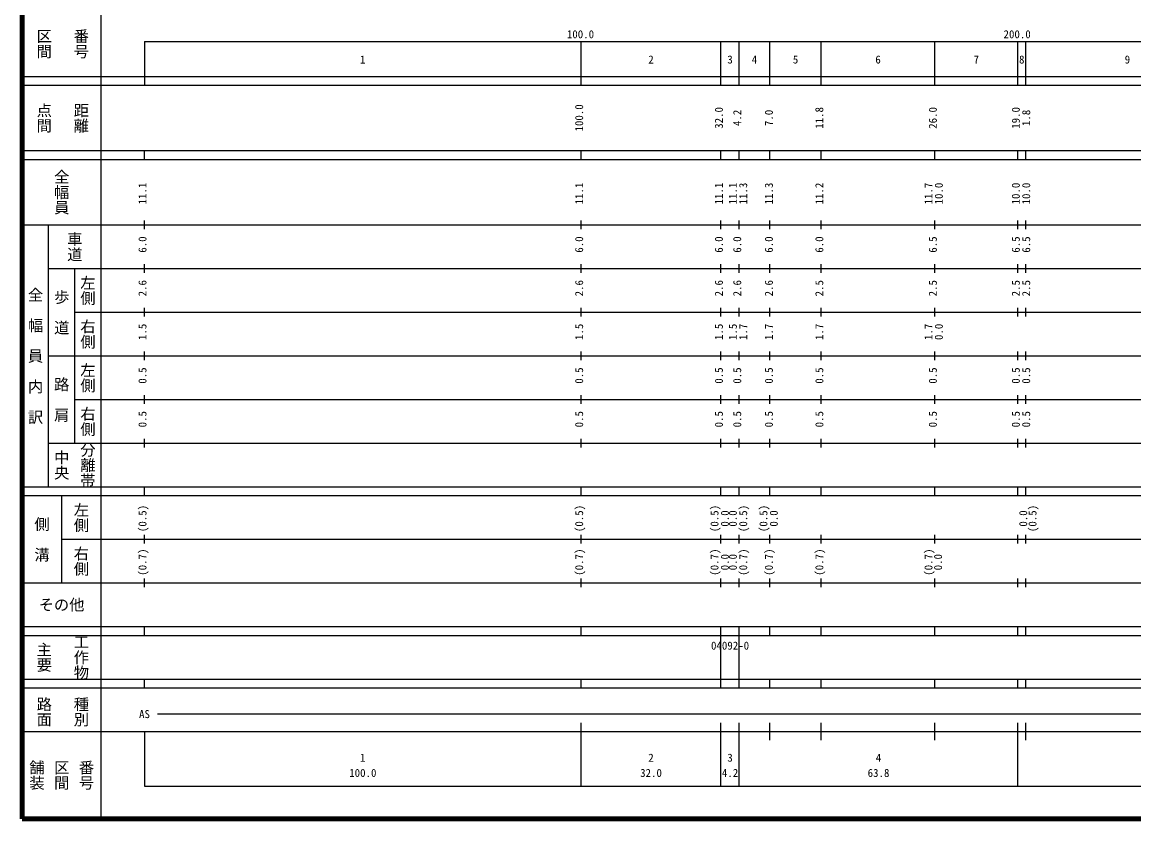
# Model space of a CAD drawing. Units: millimetres on the paper, enlarged 1000 times. Extents: x 40000 to 680000, y 20000 to 380000.
# Drawn here: x 40000 to 294554, y 20000 to 202409 of the extents above; entities that cross this region are included whole.
import ezdxf
from ezdxf.enums import TextEntityAlignment as Align

# ---------------------------------------------------------------- set-up
doc = ezdxf.new("R2010")
doc.units = ezdxf.units.MM
doc.header["$LTSCALE"] = 1000
doc.layers.add('M-TTL', color=2, linetype='Continuous', lineweight=140)
doc.layers.add('M-TTL-BAND', color=7, linetype='Continuous', lineweight=25)
doc.styles.add('@ＭＳ ゴシック', font='')
doc.styles.add('ＭＳ ゴシック', font='')
doc.styles.get('@ＭＳ ゴシック').set_extended_font_data('@MS Gothic')
doc.styles.get('ＭＳ ゴシック').set_extended_font_data('MS Gothic')

msp = doc.modelspace()

# ---------------------------------------------------------------- linework, layer by layer
at = {"layer": 'M-TTL'}
for p, q in [((40000, 380000), (40000, 20000)), ((40000, 20000), (680000, 20000))]:
    msp.add_line(p, q, dxfattribs=at)
at = {"layer": 'M-TTL-BAND'}
for p, q in [((58000, 370000), (58000, 20000)), ((68000, 198000), (579000, 198000)), ((68000, 198000), (68000, 188000)), ((168000, 188000), (168000, 198000)), ((200000, 188000), (200000, 198000)), ((204200, 188000), (204200, 198000)), ((211200, 188000), (211200, 198000)), ((223000, 188000), (223000, 198000)), ((249000, 188000), (249000, 198000)), ((268000, 188000), (268000, 198000)), ((269800, 188000), (269800, 198000)), ((40000, 190000), (579000, 190000)), ((40000, 188000), (579000, 188000)), ((40000, 173000), (579000, 173000)), ((40000, 171000), (579000, 171000)), ((68000, 171000), (68000, 173000)), ((168000, 171000), (168000, 173000)), ((200000, 171000), (200000, 173000)), ((204200, 171000), (204200, 173000)), ((211200, 171000), (211200, 173000)), ((223000, 171000), (223000, 173000)), ((249000, 171000), (249000, 173000)), ((268000, 171000), (268000, 173000)), ((269800, 171000), (269800, 173000)), ((40000, 156000), (579000, 156000)), ((46000, 96000), (46000, 156000)), ((68000, 155000), (68000, 157000)), ((168000, 155000), (168000, 157000)), ((200000, 155000), (200000, 157000)), ((204200, 155000), (204200, 157000)), ((211200, 155000), (211200, 157000)), ((223000, 155000), (223000, 157000)), ((249000, 155000), (249000, 157000)), ((268000, 155000), (268000, 157000)), ((269800, 155000), (269800, 157000)), ((46000, 146000), (579000, 146000)), ((52000, 146000), (52000, 106000)), ((68000, 145000), (68000, 147000)), ((168000, 145000), (168000, 147000)), ((200000, 145000), (200000, 147000)), ((204200, 145000), (204200, 147000)), ((211200, 145000), (211200, 147000)), ((223000, 145000), (223000, 147000)), ((249000, 145000), (249000, 147000)), ((268000, 145000), (268000, 147000)), ((269800, 145000), (269800, 147000)), ((52000, 136000), (579000, 136000)), ((68000, 135000), (68000, 137000)), ((168000, 135000), (168000, 137000)), ((200000, 135000), (200000, 137000)), ((204200, 135000), (204200, 137000)), ((211200, 135000), (211200, 137000)), ((223000, 135000), (223000, 137000)), ((249000, 135000), (249000, 137000)), ((268000, 135000), (268000, 137000)), ((269800, 135000), (269800, 137000)), ((46000, 126000), (579000, 126000)), ((68000, 125000), (68000, 127000)), ((168000, 125000), (168000, 127000)), ((200000, 125000), (200000, 127000)), ((204200, 125000), (204200, 127000)), ((211200, 125000), (211200, 127000)), ((223000, 125000), (223000, 127000)), ((249000, 125000), (249000, 127000)), ((268000, 125000), (268000, 127000)), ((269800, 125000), (269800, 127000)), ((52000, 116000), (579000, 116000)), ((68000, 115000), (68000, 117000)), ((168000, 115000), (168000, 117000)), ((200000, 115000), (200000, 117000)), ((204200, 115000), (204200, 117000)), ((211200, 115000), (211200, 117000)), ((223000, 115000), (223000, 117000)), ((249000, 115000), (249000, 117000)), ((268000, 115000), (268000, 117000)), ((269800, 115000), (269800, 117000)), ((68000, 105000), (68000, 107000)), ((168000, 105000), (168000, 107000)), ((200000, 105000), (200000, 107000)), ((204200, 105000), (204200, 107000)), ((211200, 105000), (211200, 107000)), ((223000, 105000), (223000, 107000)), ((249000, 105000), (249000, 107000)), ((268000, 105000), (268000, 107000)), ((269800, 105000), (269800, 107000)), ((46000, 106000), (579000, 106000)), ((40000, 96000), (579000, 96000)), ((68000, 94000), (68000, 96000)), ((168000, 94000), (168000, 96000)), ((200000, 94000), (200000, 96000)), ((204200, 94000), (204200, 96000)), ((211200, 94000), (211200, 96000)), ((223000, 94000), (223000, 96000)), ((249000, 94000), (249000, 96000)), ((268000, 94000), (268000, 96000)), ((269800, 94000), (269800, 96000)), ((40000, 94000), (579000, 94000)), ((49000, 94000), (49000, 74000)), ((68000, 83000), (68000, 85000)), ((168000, 83000), (168000, 85000)), ((200000, 83000), (200000, 85000)), ((204200, 83000), (204200, 85000)), ((211200, 83000), (211200, 85000)), ((223000, 83000), (223000, 85000)), ((249000, 83000), (249000, 85000)), ((268000, 83000), (268000, 85000)), ((269800, 83000), (269800, 85000)), ((49000, 84000), (579000, 84000)), ((40000, 74000), (579000, 74000)), ((68000, 73000), (68000, 75000)), ((168000, 73000), (168000, 75000)), ((200000, 73000), (200000, 75000)), ((204200, 73000), (204200, 75000)), ((211200, 73000), (211200, 75000)), ((223000, 73000), (223000, 75000)), ((249000, 73000), (249000, 75000)), ((268000, 73000), (268000, 75000)), ((269800, 73000), (269800, 75000)), ((40000, 64000), (579000, 64000)), ((68000, 62000), (68000, 64000)), ((168000, 62000), (168000, 64000)), ((200000, 62000), (200000, 64000)), ((204200, 62000), (204200, 64000)), ((211200, 62000), (211200, 64000)), ((223000, 62000), (223000, 64000)), ((249000, 62000), (249000, 64000)), ((268000, 62000), (268000, 64000)), ((269800, 62000), (269800, 64000)), ((40000, 62000), (579000, 62000)), ((200000, 52000), (200000, 62000)), ((204200, 52000), (204200, 62000)), ((40000, 52000), (579000, 52000)), ((68000, 50000), (68000, 52000)), ((168000, 50000), (168000, 52000)), ((200000, 50000), (200000, 52000)), ((204200, 50000), (204200, 52000)), ((211200, 50000), (211200, 52000)), ((223000, 50000), (223000, 52000)), ((249000, 50000), (249000, 52000)), ((268000, 50000), (268000, 52000)), ((269800, 50000), (269800, 52000)), ((40000, 50000), (579000, 50000)), ((71000, 44000), (565000, 44000)), ((168000, 27500), (168000, 42000)), ((200000, 27500), (200000, 42000)), ((204200, 27500), (204200, 42000)), ((211200, 38000), (211200, 42000)), ((223000, 38000), (223000, 42000)), ((249000, 38000), (249000, 42000)), ((268000, 27500), (268000, 42000)), ((269800, 38000), (269800, 42000)), ((40000, 40000), (579000, 40000)), ((68000, 40000), (68000, 27500)), ((68000, 27500), (579000, 27500))]:
    msp.add_line(p, q, dxfattribs=at)

# ---------------------------------------------------------------- texts
at = {"layer": 'M-TTL-BAND', "style": '@ＭＳ ゴシック'}
for s, p in [('区間', (45000, 197500)), ('番号', (53500, 197500)), ('点間', (45000, 180500)), ('距離', (53500, 180500)), ('全幅員', (49000, 163500)), ('車道', (52000, 151000)), ('左側', (55000, 141000)), ('全\u3000幅\u3000員\u3000内\u3000訳', (43000, 126000)), ('歩\u3000道', (49000, 136000)), ('右側', (55000, 131000)), ('左側', (55000, 121000)), ('路\u3000肩', (49000, 116000)), ('右側', (55000, 111000)), ('分離帯', (55000, 101000)), ('中央', (49000, 101000)), ('左側', (53500, 89000)), ('側\u3000溝', (44500, 84000)), ('右側', (53500, 79000)), ('工作物', (53500, 57000)), ('主要', (45000, 57000)), ('路面', (45000, 44500)), ('種別', (53500, 44500)), ('舗装', (43333, 30000)), ('区間', (49000, 30000)), ('番号', (54667, 30000))]:
    msp.add_text(s, height=2566, rotation=270, dxfattribs=at).set_placement(p, align=Align.MIDDLE_CENTER)
at = {"layer": 'M-TTL-BAND', "style": 'ＭＳ ゴシック'}
for s, p in [('100.0', (167844, 198195)), ('200.0', (267844, 198195)), ('1', (118000, 192405)), ('2', (184000, 192405)), ('3', (202100, 192405)), ('4', (207700, 192405)), ('5', (217100, 192405)), ('6', (236000, 192405)), ('7', (258500, 192405)), ('8', (268900, 192405)), ('9', (293100, 192405)), ('AS', (68000, 42500)), ('1', (118000, 32523)), ('2', (184000, 32523)), ('3', (202100, 32523)), ('4', (236100, 32523)), ('100.0', (118000, 29033)), ('32.0', (184000, 29033)), ('4.2', (202100, 29033)), ('63.8', (236100, 29033))]:
    msp.add_text(s, height=1833, dxfattribs=at).set_placement(p, align=Align.BOTTOM_CENTER)
for s, p in [('100.0', (169000, 180500)), ('32.0', (201000, 180500)), ('4.2', (205200, 180500)), ('7.0', (212450, 180500)), ('11.8', (224000, 180500)), ('26.0', (250000, 180500)), ('19.0', (269000, 180500)), ('1.8', (271378, 180500)), ('11.1', (69000, 163174)), ('11.1', (169000, 163174)), ('11.1', (201000, 163174)), ('11.1', (204200, 163174)), ('11.3', (206570, 163174)), ('11.3', (212450, 163174)), ('11.2', (224000, 163174)), ('11.7', (249000, 163174)), ('10.0', (251370, 163174)), ('10.0', (269000, 163174)), ('10.0', (271378, 163174)), ('6.0', (69000, 151500)), ('6.0', (169000, 151500)), ('6.0', (201000, 151500)), ('6.0', (205200, 151500)), ('6.0', (212450, 151500)), ('6.0', (224000, 151500)), ('6.5', (250000, 151500)), ('6.5', (269000, 151500)), ('6.5', (271378, 151500)), ('2.6', (69000, 141500)), ('2.6', (169000, 141500)), ('2.6', (201000, 141500)), ('2.6', (205200, 141500)), ('2.6', (212450, 141500)), ('2.5', (224000, 141500)), ('2.5', (250000, 141500)), ('2.5', (269000, 141500)), ('2.5', (271378, 141500)), ('1.5', (69000, 131500)), ('1.5', (169000, 131500)), ('1.5', (201000, 131500)), ('1.5', (204200, 131500)), ('1.7', (206570, 131500)), ('1.7', (212450, 131500)), ('1.7', (224000, 131500)), ('1.7', (249000, 131500)), ('0.0', (251370, 131500)), ('0.5', (69000, 121500)), ('0.5', (169000, 121500)), ('0.5', (201000, 121500)), ('0.5', (205200, 121500)), ('0.5', (212450, 121500)), ('0.5', (224000, 121500)), ('0.5', (250000, 121500)), ('0.5', (269000, 121500)), ('0.5', (271378, 121500)), ('0.5', (69000, 111500)), ('0.5', (169000, 111500)), ('0.5', (201000, 111500)), ('0.5', (205200, 111500)), ('0.5', (212450, 111500)), ('0.5', (224000, 111500)), ('0.5', (250000, 111500)), ('0.5', (269000, 111500)), ('0.5', (271378, 111500)), ('(0.5)', (69000, 88764)), ('(0.5)', (169000, 88764)), ('(0.5)', (200000, 88764)), ('0.0', (202370, 88764)), ('0.0', (204200, 88764)), ('(0.5)', (206570, 88764)), ('(0.5)', (211200, 88764)), ('0.0', (213570, 88764)), ('0.0', (270697, 88764)), ('(0.5)', (272827, 88764)), ('(0.7)', (69000, 78764)), ('(0.7)', (169000, 78764)), ('(0.7)', (200000, 78764)), ('(0.7)', (206570, 78764)), ('(0.7)', (212450, 78764)), ('(0.7)', (224000, 78764)), ('(0.7)', (249000, 78764)), ('0.0', (202370, 78764)), ('0.0', (204200, 78764)), ('0.0', (251187, 78764))]:
    msp.add_text(s, height=1833, rotation=90, dxfattribs=at).set_placement(p, align=Align.BOTTOM_CENTER)
for s, height, p in [('その他', 2566, (49000, 69000)), ('04092-0', 1833, (202100, 59655))]:
    msp.add_text(s, height=height, dxfattribs=at).set_placement(p, align=Align.MIDDLE_CENTER)

doc.saveas('drawing.dxf')
